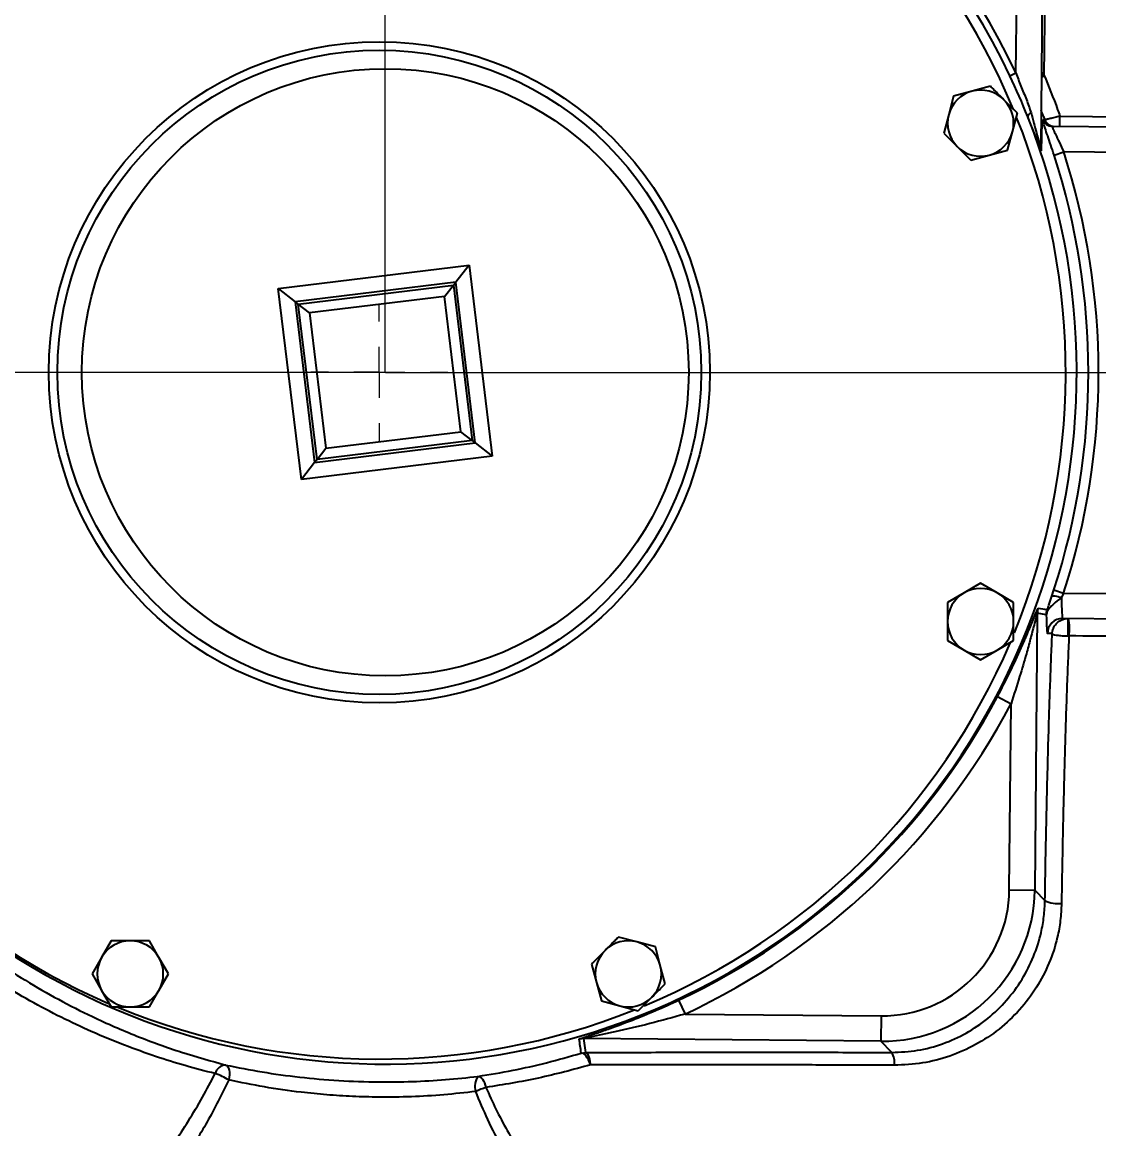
# Model space of a CAD drawing. Header units: millimetres. Extents: x 1846 to 4892, y 508 to 2661.
# Drawn here: x 3160.9 to 3372.6, y 1099.4 to 1316.9 of the extents above; entities that cross this region are included whole.
import ezdxf

# ---------------------------------------------------------------- set-up
doc = ezdxf.new("R2010")
doc.units = ezdxf.units.MM
doc.layers.add('10', color=7, linetype='Continuous', lineweight=0)
doc.layers.add('AM_5', color=3, linetype='Continuous', lineweight=25)
doc.styles.add('SLDTEXTSTYLE1', font='txt.shx', dxfattribs={"width": 0.7, "bigfont": 'gbcbig.shx'})
doc.dimstyles.new('SLDDIMSTYLE12$0', dxfattribs={"dimtxt": 12, "dimasz": 10, "dimexe": 0, "dimexo": 0.0625, "dimgap": 0.875, "dimtad": 1, "dimdec": 1, "dimlfac": 1.8, "dimrnd": 1e-09, "dimzin": 12, "dimdsep": 46, "dimtxsty": 'SLDTEXTSTYLE1', "dimcen": 0.09, "dimdle": 8.16, "dimclrd": 3, "dimclre": 3, "dimadec": 0, "dimazin": 3, "dimtfac": 1, "dimtdec": 1, "dimtofl": 0, "dimtmove": 0, "dimatfit": 3, "dimfxl": 0, "dimfrac": 2, "dimtolj": 1, "dimlwd": 5, "dimlwe": 5, "dimarcsym": 0})

# ---------------------------------------------------------------- blocks, each defined once
blk = doc.blocks.new('*D58')
at = {"layer": 'AM_5', "color": 3, "lineweight": 5, "transparency": 16777216}
blk.add_line((2715.17, 1160.15), (2715.17, 1476.21), dxfattribs=at)
at = {"layer": 'AM_5', "color": 3, "linetype": 'Continuous', "lineweight": 5, "transparency": 16777216}
for p, q in [((2725.17, 1476.21), (3222.29, 1476.21)), ((3232.29, 1248.15), (3232.29, 1476.21))]:
    blk.add_line(p, q, dxfattribs=at)
at = {"layer": 'AM_5', "color": 3, "transparency": 16777216}
for points in [[(2725.17, 1477.87), (2725.17, 1474.54), (2715.17, 1476.21)], [(3222.29, 1477.87), (3222.29, 1474.54), (3232.29, 1476.21)]]:
    blk.add_solid(points, dxfattribs=at)
at = {"layer": 'Defpoints', "color": 0, "transparency": 16777216}
for p in [(3232.29, 1476.21), (3232.29, 1248.08), (2715.17, 1160.08)]:
    blk.add_point(p, dxfattribs=at)
at = {"layer": 'AM_5', "color": 0, "transparency": 16777216, "insert": (2977.63, 1490.8), "char_height": 12, "width": 2.3333, "attachment_point": 5, "style": 'SLDTEXTSTYLE1'}
blk.add_mtext('\\A1;{\\H2.28571x;520}', dxfattribs=at)
blk = doc.blocks.new('*D59')
at = {"layer": 'AM_5', "color": 3, "lineweight": 5, "transparency": 16777216}
blk.add_line((3232.29, 1248.15), (3232.29, 1687.19), dxfattribs=at)
at = {"layer": 'AM_5', "color": 3, "linetype": 'Continuous', "lineweight": 5, "transparency": 16777216}
for p, q in [((3242.29, 1687.19), (3632.59, 1687.19)), ((3642.59, 1212.41), (3642.59, 1687.19))]:
    blk.add_line(p, q, dxfattribs=at)
at = {"layer": 'AM_5', "color": 3, "transparency": 16777216}
for points in [[(3242.29, 1688.86), (3242.29, 1685.52), (3232.29, 1687.19)], [(3632.59, 1688.86), (3632.59, 1685.52), (3642.59, 1687.19)]]:
    blk.add_solid(points, dxfattribs=at)
at = {"layer": 'Defpoints', "color": 0, "transparency": 16777216}
for p in [(3642.59, 1687.19), (3232.29, 1248.08), (3642.59, 1212.35)]:
    blk.add_point(p, dxfattribs=at)
at = {"layer": 'AM_5', "color": 0, "transparency": 16777216, "insert": (3437.44, 1701.78), "char_height": 12, "attachment_point": 5, "style": 'SLDTEXTSTYLE1'}
blk.add_mtext('\\A1;{\\H2.28571x;410}', dxfattribs=at)
blk = doc.blocks.new('*D52')
at = {"layer": 'AM_5', "color": 3, "lineweight": 5, "transparency": 16777216}
blk.add_line((3232.22, 1248.08), (2965.07, 1248.08), dxfattribs=at)
at = {"layer": 'AM_5', "color": 3, "linetype": 'Continuous', "lineweight": 5, "transparency": 16777216}
for p, q in [((2965.07, 1238.08), (2965.07, 919.2)), ((3230.33, 909.2), (2965.07, 909.2))]:
    blk.add_line(p, q, dxfattribs=at)
at = {"layer": 'AM_5', "color": 3, "transparency": 16777216}
for points in [[(2963.4, 1238.08), (2966.74, 1238.08), (2965.07, 1248.08)], [(2963.4, 919.2), (2966.74, 919.2), (2965.07, 909.2)]]:
    blk.add_solid(points, dxfattribs=at)
at = {"layer": 'Defpoints', "color": 0, "transparency": 16777216}
for p in [(3232.29, 1248.08), (2965.07, 909.2), (3230.39, 909.2)]:
    blk.add_point(p, dxfattribs=at)
at = {"layer": 'AM_5', "color": 0, "transparency": 16777216, "insert": (2950.48, 967.51), "char_height": 12, "attachment_point": 5, "rotation": 90, "style": 'SLDTEXTSTYLE1'}
blk.add_mtext('\\A1;{\\H2.28571x;340}', dxfattribs=at)
blk = doc.blocks.new('*D53')
at = {"layer": 'AM_5', "color": 3, "lineweight": 5, "transparency": 16777216}
blk.add_line((3546.47, 1679.58), (3619.26, 1679.58), dxfattribs=at)
at = {"layer": 'AM_5', "color": 3, "linetype": 'Continuous', "lineweight": 5, "transparency": 16777216}
for p, q in [((3619.26, 1669.58), (3619.26, 1258.08)), ((3232.35, 1248.08), (3619.26, 1248.08))]:
    blk.add_line(p, q, dxfattribs=at)
at = {"layer": 'AM_5', "color": 3, "transparency": 16777216}
for points in [[(3617.59, 1669.58), (3620.92, 1669.58), (3619.26, 1679.58)], [(3617.59, 1258.08), (3620.92, 1258.08), (3619.26, 1248.08)]]:
    blk.add_solid(points, dxfattribs=at)
at = {"layer": 'Defpoints', "color": 0, "transparency": 16777216}
for p in [(3546.41, 1679.58), (3232.29, 1248.08), (3619.26, 1248.08)]:
    blk.add_point(p, dxfattribs=at)
at = {"layer": 'AM_5', "color": 0, "transparency": 16777216, "insert": (3604.67, 1491.23), "char_height": 12, "attachment_point": 5, "rotation": 90, "style": 'SLDTEXTSTYLE1'}
blk.add_mtext('\\A1;{\\H2.28571x;430}', dxfattribs=at)
blk = doc.blocks.new('*D54')
at = {"layer": 'AM_5', "color": 3, "lineweight": 5, "transparency": 16777216}
blk.add_line((3585.56, 1451.03), (3523.2, 1451.03), dxfattribs=at)
at = {"layer": 'AM_5', "color": 3, "linetype": 'Continuous', "lineweight": 5, "transparency": 16777216}
for p, q in [((3523.2, 1441.03), (3523.2, 1258.08)), ((3232.35, 1248.08), (3523.2, 1248.08))]:
    blk.add_line(p, q, dxfattribs=at)
at = {"layer": 'AM_5', "color": 3, "transparency": 16777216}
for points in [[(3521.53, 1441.03), (3524.87, 1441.03), (3523.2, 1451.03)], [(3521.53, 1258.08), (3524.87, 1258.08), (3523.2, 1248.08)]]:
    blk.add_solid(points, dxfattribs=at)
at = {"layer": 'Defpoints', "color": 0, "transparency": 16777216}
for p in [(3585.62, 1451.03), (3232.29, 1248.08), (3523.2, 1248.08)]:
    blk.add_point(p, dxfattribs=at)
at = {"layer": 'AM_5', "color": 0, "transparency": 16777216, "insert": (3508.61, 1349.56), "char_height": 12, "attachment_point": 5, "rotation": 90, "style": 'SLDTEXTSTYLE1'}
blk.add_mtext('\\A1;{\\H2.28571x;200}', dxfattribs=at)
blk = doc.blocks.new('*D71')
at = {"layer": 'AM_5', "color": 3, "lineweight": 5, "transparency": 16777216}
blk.add_line((3232.26, 1248), (3232.26, 1593.97), dxfattribs=at)
at = {"layer": 'AM_5', "color": 3, "linetype": 'Continuous', "lineweight": 5, "transparency": 16777216}
for p, q in [((3242.26, 1593.97), (3315.24, 1593.97)), ((3325.24, 1550.65), (3325.24, 1593.97))]:
    blk.add_line(p, q, dxfattribs=at)
at = {"layer": 'AM_5', "color": 3, "transparency": 16777216}
for points in [[(3242.26, 1595.64), (3242.26, 1592.31), (3232.26, 1593.97)], [(3315.24, 1595.64), (3315.24, 1592.31), (3325.24, 1593.97)]]:
    blk.add_solid(points, dxfattribs=at)
at = {"layer": 'Defpoints', "color": 0, "transparency": 16777216}
for p in [(3325.24, 1593.97), (3325.24, 1550.58), (3232.26, 1247.94)]:
    blk.add_point(p, dxfattribs=at)
at = {"layer": 'AM_5', "color": 0, "transparency": 16777216, "insert": (3278.75, 1600.85), "char_height": 12, "attachment_point": 5, "style": 'SLDTEXTSTYLE1'}
blk.add_mtext('\\A1;93', dxfattribs=at)
blk = doc.blocks.new('SW_CENTERMARKSYMBOL_12')
at = {"layer": '10', "color": 0}
for p, q in [((0, 1), (0, 1.35)), ((0, 0), (0, 0.5)), ((-1, 0), (-1.35, 0)), ((0, 0), (-0.5, 0)), ((0, 0), (0, -0.5)), ((0, 0), (0.5, 0)), ((1, 0), (1.35, 0)), ((0, -1), (0, -1.35))]:
    blk.add_line(p, q, dxfattribs=at)

msp = doc.modelspace()

# ---------------------------------------------------------------- linework, layer by layer
at = {"color": 7, "linetype": 'Continuous', "lineweight": 25}
for p, q in [((3356.336, 1306.945), (3357.119, 1391.507)), ((3362.119, 1391.461), (3361.201, 1292.308)), ((3362.341, 1361.457), (3361.833, 1306.585)), ((3355.141, 1306.378), (3356.336, 1306.945)), ((3361.73, 1306.268), (3361.329, 1306.089)), ((3361.338, 1307.13), (3361.73, 1306.268)), ((3347.691, 1303.346), (3344.066, 1302.374)), ((3351.316, 1304.317), (3347.691, 1303.346)), ((3344.066, 1302.374), (3343.095, 1298.749)), ((3355.652, 1295.385), (3356.623, 1299.01)), ((3343.095, 1298.749), (3342.124, 1295.124)), ((3361.386, 1297.315), (3361.307, 1291.65)), ((3364.986, 1298.43), (3399.14, 1298.114)), ((3354.681, 1291.76), (3355.652, 1295.385)), ((3363.468, 1296.444), (3400.738, 1296.099)), ((3347.431, 1289.817), (3351.056, 1290.788)), ((3351.056, 1290.788), (3354.681, 1291.76)), ((3363.812, 1290.806), (3365.713, 1291.423)), ((3400.692, 1291.1), (3365.713, 1291.423)), ((3211.242, 1264.586), (3248.789, 1269.128)), ((3248.789, 1269.128), (3246.174, 1265.794)), ((3248.789, 1269.128), (3253.33, 1231.581)), ((3211.242, 1264.586), (3214.576, 1261.971)), ((3215.784, 1227.039), (3211.242, 1264.586)), ((3246.174, 1265.794), (3214.576, 1261.971)), ((3215.175, 1261.502), (3245.705, 1265.195)), ((3243.962, 1262.972), (3245.705, 1265.195)), ((3245.705, 1265.195), (3246.174, 1265.794)), ((3245.705, 1265.195), (3249.398, 1234.665)), ((3249.996, 1234.196), (3246.174, 1265.794)), ((3214.576, 1261.971), (3218.398, 1230.373)), ((3215.175, 1261.502), (3214.576, 1261.971)), ((3243.962, 1262.972), (3217.397, 1259.759)), ((3247.175, 1236.408), (3243.962, 1262.972)), ((3217.397, 1259.759), (3215.175, 1261.502)), ((3218.868, 1230.972), (3215.175, 1261.502)), ((3217.397, 1259.759), (3220.611, 1233.195)), ((3220.611, 1233.195), (3247.175, 1236.408)), ((3249.398, 1234.665), (3247.175, 1236.408)), ((3218.398, 1230.373), (3249.996, 1234.196)), ((3249.398, 1234.665), (3218.868, 1230.972)), ((3249.398, 1234.665), (3249.996, 1234.196)), ((3249.996, 1234.196), (3253.33, 1231.581)), ((3253.33, 1231.581), (3215.784, 1227.039)), ((3218.868, 1230.972), (3220.611, 1233.195)), ((3218.398, 1230.373), (3215.784, 1227.039)), ((3218.868, 1230.972), (3218.398, 1230.373)), ((3349.373, 1206.606), (3346.123, 1204.729)), ((3352.623, 1204.729), (3349.373, 1206.606)), ((3363.393, 1204.08), (3363.798, 1205.319)), ((3363.798, 1205.319), (3365.699, 1204.701)), ((3346.123, 1204.729), (3342.873, 1202.853)), ((3355.873, 1202.853), (3352.623, 1204.729)), ((3365.699, 1204.701), (3365.291, 1203.804)), ((3365.699, 1204.701), (3399.889, 1204.384)), ((3360.522, 1200.755), (3360.018, 1146.283)), ((3362.301, 1200.436), (3360.522, 1200.755)), ((3399.843, 1199.385), (3365.528, 1199.702)), ((3363.455, 1196.721), (3362.502, 1196.73)), ((3342.873, 1195.347), (3346.123, 1193.471)), ((3352.623, 1193.471), (3355.873, 1195.347)), ((3366.582, 1196.265), (3366.759, 1196.266)), ((3346.123, 1193.471), (3349.373, 1191.594)), ((3349.373, 1191.594), (3352.623, 1193.471)), ((3352.71, 1184.351), (3355.36, 1182.948)), ((3355.021, 1146.329), (3355.36, 1182.948)), ((3355.021, 1146.329), (3360.018, 1146.283)), ((3360.018, 1146.283), (3362.033, 1144.23)), ((3178.381, 1136.327), (3176.504, 1133.077)), ((3187.762, 1133.077), (3185.886, 1136.327)), ((3281.783, 1136.105), (3278.158, 1137.077)), ((3285.407, 1135.134), (3281.783, 1136.105)), ((3286.379, 1131.509), (3285.407, 1135.134)), ((3176.504, 1133.077), (3174.628, 1129.827)), ((3189.639, 1129.827), (3187.762, 1133.077)), ((3272.85, 1131.77), (3273.822, 1128.145)), ((3287.35, 1127.884), (3286.379, 1131.509)), ((3174.628, 1129.827), (3176.504, 1126.577)), ((3187.762, 1126.577), (3189.639, 1129.827)), ((3273.822, 1128.145), (3274.793, 1124.52)), ((3176.504, 1126.577), (3178.381, 1123.327)), ((3185.886, 1123.327), (3187.762, 1126.577)), ((3274.793, 1124.52), (3278.418, 1123.548)), ((3278.418, 1123.548), (3282.043, 1122.577)), ((3289.975, 1124.65), (3291.244, 1121.934)), ((3291.244, 1121.934), (3329.807, 1121.577)), ((3329.807, 1121.577), (3329.76, 1116.58)), ((3270.43, 1117.002), (3270.479, 1117.034)), ((3329.76, 1116.58), (3271.296, 1117.121)), ((3271.296, 1117.121), (3271.673, 1114.371)), ((3331.917, 1114.383), (3329.76, 1116.58)), ((3270.816, 1114.254), (3271.673, 1114.371))]:
    msp.add_line(p, q, dxfattribs=at)
at = {"color": 7, "linetype": 'Continuous', "lineweight": 25, "flags": 128}
for points in [[(3361.62, 1297.728), (3361.77, 1297.727), (3362.029, 1297.726)], [(3272.656, 1111.942), (3272.466, 1112.443), (3272.25, 1112.909), (3272.014, 1113.325), (3271.766, 1113.677), (3271.514, 1113.953), (3271.266, 1114.145), (3271.031, 1114.247), (3270.816, 1114.254)], [(3200.916, 1111.906), (3201.124, 1111.791), (3201.304, 1111.584), (3201.448, 1111.292), (3201.554, 1110.925), (3201.617, 1110.495), (3201.635, 1110.015), (3201.607, 1109.502), (3201.535, 1108.973)], [(3250.516, 1109.679), (3250.738, 1109.652), (3250.965, 1109.544), (3251.19, 1109.358), (3251.407, 1109.1), (3251.61, 1108.777), (3251.795, 1108.398), (3251.955, 1107.972), (3252.087, 1107.512)]]:
    msp.add_lwpolyline(points, dxfattribs=at)
at = {"color": 7, "linetype": 'Continuous', "lineweight": 25}
for centre, radius in [((3231.117, 1248.084), 65), ((3231.117, 1248.084), 63.318), ((3232.286, 1248.084), 59.677)]:
    msp.add_circle(centre, radius, dxfattribs=at)
for centre, radius, start, end in [((3232.286, 1248.084), 135.984, 25.38422, 75.70908), ((3232.286, 1248.084), 137.307, 25.38422, 74.34127), ((3231.117, 1248.084), 135, 112.71649, 156.82438), ((3231.117, 1248.084), 135, 22.54914, 66.73848), ((3232.286, 1248.084), 135.984, 21.68503, 25.38422), ((3349.373, 1297.067), 6.5, 105, 165), ((3349.373, 1297.067), 6.5, 45, 105), ((3349.373, 1297.067), 6.5, 345, 45), ((3359.678, 1298.094), 1.059, 111.39304, 167.1143), ((3232.286, 1248.084), 135.984, 212.60173, 21.68503), ((3349.373, 1297.067), 6.5, 165, 225), ((3231.117, 1248.084), 135, 337.69714, 21.79497), ((3363.237, 1298.027), 1.983, 179.47244, 201.05593), ((3363.487, 1298.443), 1.999, 200.95852, 269.45897), ((3363.896, 1298.439), 1.999, 200.89746, 269.45904), ((3274.552, 1298.767), 90.435, 358.51936, 359.78652), ((3349.373, 1297.067), 6.5, 285, 345), ((3349.373, 1297.067), 6.5, 225, 285), ((3363.18, 1292.29), 1.979, 179.47216, 198.86257), ((3232.286, 1248.084), 138.29, 341.98662, 17.99488), ((3232.286, 1248.084), 140.289, 341.98662, 17.99488), ((3349.373, 1199.1), 6.5, 60, 120), ((3349.373, 1199.1), 6.5, 120, 180), ((3349.373, 1199.1), 6.5, 0, 60), ((3363.524, 1200.727), 3.002, 160.16978, 179.45781), ((3645.534, 2755.232), 1579.383, 259.610153, 259.675889), ((3362.999, 1201.287), 0.533, 165.65502, 200.31928), ((3349.373, 1199.1), 6.5, 180, 240), ((3349.373, 1199.1), 6.5, 300, 0), ((3365.501, 1196.703), 2.999, 89.48721, 179.4872), ((3339.76, 1197.844), 26.868, 356.6307, 3.94416), ((3358.864, 1197.669), 8.019, 349.92227, 14.61049), ((3231.117, 1248.084), 135, 202.64746, 246.75913), ((3231.117, 1248.084), 135, 292.70574, 336.77891), ((3349.373, 1199.1), 6.5, 240, 300), ((3232.286, 1248.084), 136.249, 295.04967, 332.11054), ((3232.286, 1248.084), 139.247, 295.04967, 332.11054), ((3364.558, 1149.282), 5.648, 243.45041, 277.40401), ((3182.133, 1129.827), 6.5, 90, 150), ((3182.133, 1129.827), 6.5, 30, 90), ((3280.1, 1129.827), 6.5, 75, 135), ((3280.1, 1129.827), 6.5, 15, 75), ((3280.1, 1129.827), 6.5, 135, 195), ((3182.133, 1129.827), 6.5, 150, 210), ((3182.133, 1129.827), 6.5, 330, 30), ((3280.1, 1129.827), 6.5, 315, 15), ((3280.1, 1129.827), 6.5, 195, 255), ((3182.133, 1129.827), 6.5, 210, 270), ((3182.133, 1129.827), 6.5, 270, 330), ((3280.1, 1129.827), 6.5, 255, 315), ((3231.117, 1248.084), 135, 247.60479, 291.73669), ((3271.268, 1114.119), 3.002, 89.48008, 106.21435), ((1454.348, 860.978), 1834.04, 7.937744, 8.024427), ((3328.362, 1112.37), 4.085, 352.91867, 29.51419), ((3201.025, 1109.622), 2.287, 92.71565, 164.62279), ((3194.629, 1097.599), 13.306, 58.73412, 71.64587), ((3253.392, 1107.731), 3.474, 145.88089, 197.01279), ((3260.348, 1083.673), 25.229, 109.11281, 114.03823)]:
    msp.add_arc(centre, radius, start, end, dxfattribs=at)
for centre, major_axis, ratio, start_param, end_param in [((3365.574, 1204.702), (0.046, 5), 0.0558732, 1.7519417, 3.1415927), ((3362.576, 1204.73), (0.074, 8), 0.0349208, 2.1376065, 3.1415927), ((3330.008, 1146.591), (-21.033, 21.426), 0.9991879, 2.3568035, 3.9263818), ((3330.008, 1146.591), (-17.535, 17.862), 0.9987828, 2.3568035, 3.9263818)]:
    msp.add_ellipse(centre, major_axis=major_axis, ratio=ratio, start_param=start_param, end_param=end_param, dxfattribs=at)
for points, knots in [([(3356.336, 1306.945), (3356.644, 1306.08), (3357.277, 1304.302), (3358.423, 1301.732), (3359.005, 1299.956), (3359.292, 1299.08)], [0, 0, 0, 0, 0.3242836, 0.6667767, 1, 1, 1, 1]), ([(3361.73, 1306.268), (3361.741, 1306.275), (3361.768, 1306.291), (3361.802, 1306.347), (3361.829, 1306.447), (3361.831, 1306.532), (3361.833, 1306.585)], [0, 0, 0, 0, 0.1165665, 0.2655633, 0.5507628, 1, 1, 1, 1]), ([(3361.833, 1306.585), (3362.758, 1304.306), (3363.855, 1301.606), (3364.833, 1298.86), (3364.986, 1298.43)], [0, 0, 0, 0, 0.8435767, 1, 1, 1, 1]), ([(3353.97, 1301.663), (3353.305, 1302.328), (3352.414, 1303.218), (3351.538, 1304.095), (3351.316, 1304.317)], [0, 0, 0, 0, 0.7469333, 1, 1, 1, 1]), ([(3356.623, 1299.01), (3356.6, 1299.033), (3355.725, 1299.908), (3354.835, 1300.797), (3353.97, 1301.663)], [0, 0, 0, 0, 0.0269953, 1, 1, 1, 1]), ([(3359.292, 1299.08), (3359.67, 1297.749), (3360.238, 1295.75), (3360.822, 1293.569), (3361.079, 1292.635), (3361.169, 1292.348), (3361.197, 1292.286), (3361.2, 1292.301), (3361.201, 1292.308)], [0, 0, 0, 0, 0.4986372, 0.7486356, 0.8737899, 0.9399385, 0.9701851, 1, 1, 1, 1]), ([(3362.029, 1297.726), (3361.915, 1298.027), (3361.675, 1298.661), (3361.408, 1299.284), (3361.269, 1299.611)], [0, 0, 0, 0, 0.4753838, 1, 1, 1, 1]), ([(3361.307, 1291.65), (3361.302, 1291.644), (3361.292, 1291.63), (3361.215, 1291.795), (3361.103, 1292.065), (3360.926, 1292.513), (3360.654, 1293.223), (3360.173, 1294.482), (3359.506, 1296.208), (3358.932, 1297.625), (3358.646, 1298.33)], [0, 0, 0, 0, 0.0618743, 0.1258885, 0.1858688, 0.2517245, 0.3674616, 0.5021894, 0.7522187, 1, 1, 1, 1]), ([(3361.252, 1297.8), (3361.267, 1297.755), (3361.318, 1297.599), (3361.372, 1297.411), (3361.382, 1297.346), (3361.386, 1297.315)], [0, 0, 0, 0, 0.1748949, 0.5997666, 1, 1, 1, 1]), ([(3363.812, 1290.806), (3363.596, 1291.468), (3363.163, 1292.792), (3362.55, 1294.629), (3362.015, 1296.244), (3361.625, 1297.475), (3361.622, 1297.644), (3361.62, 1297.728)], [0, 0, 0, 0, 0.1865226, 0.3732572, 0.5600568, 0.779625, 1, 1, 1, 1]), ([(3364.986, 1298.43), (3364.635, 1298.346), (3363.927, 1298.178), (3362.999, 1297.955), (3362.339, 1297.798), (3362.07, 1297.735), (3362.038, 1297.728), (3362.029, 1297.726)], [0, 0, 0, 0, 0.2331196, 0.469709, 0.7023827, 0.9227288, 1, 1, 1, 1]), ([(3342.124, 1295.124), (3342.345, 1294.903), (3343.222, 1294.026), (3344.112, 1293.136), (3344.777, 1292.471)], [0, 0, 0, 0, 0.2530667, 1, 1, 1, 1]), ([(3363.468, 1296.444), (3363.461, 1296.424), (3363.447, 1296.383), (3363.571, 1296.057), (3363.79, 1295.56), (3364.189, 1294.692), (3364.847, 1293.3), (3365.424, 1292.049), (3365.713, 1291.423)], [0, 0, 0, 0, 0.124139, 0.2508584, 0.3709807, 0.5010025, 0.7503453, 1, 1, 1, 1]), ([(3344.777, 1292.471), (3345.643, 1291.605), (3346.533, 1290.715), (3347.407, 1289.841), (3347.431, 1289.817)], [0, 0, 0, 0, 0.9730048, 1, 1, 1, 1]), ([(3090.181, 1237.884), (3090.228, 1238.317), (3090.351, 1239.453), (3090.663, 1239.943), (3091.072, 1239.485), (3091.562, 1237.776), (3092.166, 1234.897), (3092.887, 1231.193), (3093.741, 1227.033), (3094.711, 1222.685), (3095.931, 1217.79), (3097.459, 1212.373), (3099.337, 1206.527), (3101.622, 1200.291), (3104.352, 1193.757), (3107.557, 1187.02), (3111.246, 1180.187), (3114.944, 1174.135), (3118.482, 1168.9), (3121.72, 1164.471), (3125.696, 1159.446), (3130.533, 1153.891), (3136.254, 1148.03), (3142.297, 1142.502), (3148.51, 1137.427), (3154.945, 1132.741), (3161.435, 1128.534), (3168.045, 1124.733), (3175.365, 1121.013), (3183.469, 1117.492), (3192.26, 1114.298), (3198.028, 1112.704), (3200.916, 1111.906)], [0, 0, 0, 0, 0.0260755, 0.068472, 0.110802, 0.1531098, 0.1954668, 0.2377341, 0.2695275, 0.3011026, 0.332991, 0.3646388, 0.3963559, 0.4278961, 0.4596743, 0.4914516, 0.523018, 0.5548504, 0.5758832, 0.5971224, 0.6186428, 0.6500297, 0.6821661, 0.7136009, 0.745887, 0.7773261, 0.8096086, 0.8409322, 0.8729902, 0.9148954, 0.957384, 1, 1, 1, 1]), ([(3362.483, 1201.419), (3362.51, 1201.493), (3362.641, 1201.847), (3362.954, 1202.759), (3363.221, 1203.563), (3363.393, 1204.08)], [0, 0, 0, 0, 0.0857974, 0.4114987, 1, 1, 1, 1]), ([(3365.291, 1203.804), (3364.736, 1203.39), (3363.903, 1202.77), (3362.959, 1201.796), (3362.653, 1201.334), (3362.499, 1201.102)], [0, 0, 0, 0, 0.498626, 0.748287, 1, 1, 1, 1]), ([(3363.393, 1204.08), (3363.44, 1204.109), (3363.533, 1204.167), (3363.98, 1204.132), (3364.586, 1204.014), (3365.056, 1203.874), (3365.291, 1203.804)], [0, 0, 0, 0, 0.2500015, 0.500002, 0.7500015, 1, 1, 1, 1]), ([(3342.873, 1202.853), (3342.873, 1202.539), (3342.873, 1201.3), (3342.873, 1200.04), (3342.873, 1199.1)], [0, 0, 0, 0, 0.2530667, 1, 1, 1, 1]), ([(3352.71, 1184.351), (3353.537, 1185.953), (3355.191, 1189.159), (3357.123, 1193.337), (3358.619, 1196.794), (3359.62, 1199.211), (3360.281, 1200.837), (3360.618, 1201.63), (3360.675, 1201.71), (3360.7, 1201.745)], [0, 0, 0, 0, 0.2471586, 0.4942516, 0.6433281, 0.7917771, 0.8949186, 0.9533643, 1, 1, 1, 1]), ([(3355.873, 1199.1), (3355.873, 1200.04), (3355.873, 1201.3), (3355.873, 1202.539), (3355.873, 1202.853)], [0, 0, 0, 0, 0.7469333, 1, 1, 1, 1]), ([(3362.301, 1200.436), (3362.301, 1200.44), (3362.306, 1200.773), (3362.395, 1201.098), (3362.483, 1201.419)], [0, 0, 0, 0, 0.0113379, 1, 1, 1, 1]), ([(3362.499, 1201.102), (3362.406, 1200.887), (3362.312, 1200.669), (3362.301, 1200.439), (3362.301, 1200.436)], [0, 0, 0, 0, 0.988646, 1, 1, 1, 1]), ([(3342.873, 1199.1), (3342.873, 1197.876), (3342.873, 1196.618), (3342.873, 1195.381), (3342.873, 1195.347)], [0, 0, 0, 0, 0.97300478, 1, 1, 1, 1]), ([(3360.522, 1200.755), (3360.515, 1200.743), (3360.502, 1200.722), (3360.431, 1200.49), (3360.235, 1199.758), (3359.799, 1198.057), (3359.162, 1195.627), (3358.233, 1192.234), (3357.002, 1187.998), (3355.936, 1184.72), (3355.36, 1182.948)], [0, 0, 0, 0, 0.0195494, 0.0331409, 0.0802873, 0.1758773, 0.3274564, 0.4794382, 0.7186455, 1, 1, 1, 1]), ([(3355.873, 1195.347), (3355.873, 1195.381), (3355.873, 1196.618), (3355.873, 1197.876), (3355.873, 1199.1)], [0, 0, 0, 0, 0.0269953, 1, 1, 1, 1]), ([(3363.455, 1196.721), (3363.455, 1196.724), (3363.455, 1196.731), (3363.455, 1196.741), (3363.456, 1196.754), (3363.457, 1196.771), (3363.458, 1196.799), (3363.461, 1196.841), (3363.467, 1196.907), (3363.478, 1197.01), (3363.503, 1197.172), (3363.562, 1197.439), (3363.742, 1197.97), (3364.18, 1198.678), (3364.919, 1199.278), (3365.614, 1199.566), (3366.125, 1199.678), (3366.424, 1199.688), (3366.564, 1199.692)], [0, 0, 0, 0, 0.00213552, 0.00466849, 0.00722082, 0.01116908, 0.01727817, 0.0267362, 0.04139976, 0.06421255, 0.1000087, 0.15744131, 0.25588711, 0.48966094, 0.70782428, 0.83342761, 0.92199918, 1, 1, 1, 1]), ([(3362.033, 1144.23), (3362.077, 1146.956), (3362.166, 1152.408), (3362.328, 1160.455), (3362.512, 1168.347), (3362.701, 1175.374), (3362.887, 1181.501), (3363.066, 1186.818), (3363.254, 1191.934), (3363.388, 1195.125), (3363.455, 1196.721)], [0, 0, 0, 0, 0.1393681, 0.2787363, 0.4221541, 0.565572, 0.6732645, 0.780957, 0.8904785, 1, 1, 1, 1]), ([(3363.455, 1196.721), (3363.455, 1196.721), (3363.455, 1196.72), (3363.456, 1196.719), (3363.456, 1196.717), (3363.457, 1196.715), (3363.459, 1196.711), (3363.462, 1196.705), (3363.468, 1196.696), (3363.48, 1196.683), (3363.506, 1196.661), (3363.567, 1196.624), (3363.75, 1196.549), (3364.193, 1196.443), (3364.935, 1196.346), (3365.631, 1196.295), (3366.142, 1196.272), (3366.441, 1196.267), (3366.582, 1196.265)], [0, 0, 0, 0, 0.0021399, 0.0046742, 0.0072301, 0.0111847, 0.0173054, 0.0267853, 0.0414922, 0.0643933, 0.100375, 0.1582086, 0.2575585, 0.4895782, 0.7074963, 0.833144, 0.9218448, 1, 1, 1, 1]), ([(3366.759, 1196.266), (3366.687, 1194.641), (3366.544, 1191.39), (3366.339, 1186.071), (3366.144, 1180.441), (3365.958, 1174.45), (3365.791, 1168.385), (3365.641, 1162.299), (3365.509, 1156.253), (3365.389, 1150.047), (3365.32, 1145.803), (3365.285, 1143.682)], [0, 0, 0, 0, 0.1129349, 0.2258698, 0.3411005, 0.4563312, 0.5741729, 0.6796968, 0.7852206, 0.8926103, 1, 1, 1, 1]), ([(3399.8, 1195.974), (3396.109, 1196.008), (3388.734, 1196.076), (3377.707, 1196.174), (3370.402, 1196.235), (3366.759, 1196.266)], [0, 0, 0, 0, 0.3344331, 0.6681512, 1, 1, 1, 1]), ([(3331.917, 1114.383), (3333.616, 1114.465), (3337.013, 1114.63), (3341.954, 1115.964), (3346.604, 1118.074), (3350.852, 1120.952), (3354.562, 1124.531), (3357.609, 1128.646), (3359.898, 1133.175), (3361.224, 1137.374), (3361.888, 1141.09), (3361.985, 1143.184), (3362.033, 1144.23)], [0, 0, 0, 0, 0.109353, 0.2187142, 0.3280632, 0.4374004, 0.546481, 0.6555284, 0.7606059, 0.865666, 0.9328316, 1, 1, 1, 1]), ([(3365.285, 1143.682), (3365.233, 1142.563), (3365.128, 1140.326), (3364.405, 1136.356), (3362.958, 1131.874), (3360.458, 1127.039), (3357.131, 1122.654), (3353.078, 1118.839), (3348.442, 1115.777), (3343.363, 1113.535), (3337.972, 1112.121), (3334.268, 1111.951), (3332.416, 1111.866)], [0, 0, 0, 0, 0.0664835, 0.1329651, 0.2373496, 0.3417564, 0.4506729, 0.5596283, 0.669444, 0.7792789, 0.8896403, 1, 1, 1, 1]), ([(3198.819, 1110.228), (3196.867, 1110.728), (3192.999, 1111.717), (3187.033, 1113.585), (3180.86, 1115.801), (3174.656, 1118.367), (3168.454, 1121.28), (3162.404, 1124.476), (3156.309, 1128.081), (3150.296, 1132.061), (3144.466, 1136.325), (3140.74, 1139.43), (3138.925, 1140.943)], [0, 0, 0, 0, 0.0983606, 0.1949021, 0.2961379, 0.402868, 0.4994826, 0.6007187, 0.7010737, 0.8024625, 0.9037741, 1, 1, 1, 1]), ([(3182.133, 1136.327), (3180.909, 1136.327), (3179.651, 1136.327), (3178.414, 1136.327), (3178.381, 1136.327)], [0, 0, 0, 0, 0.97300478, 1, 1, 1, 1]), ([(3185.886, 1136.327), (3185.572, 1136.327), (3184.333, 1136.327), (3183.074, 1136.327), (3182.133, 1136.327)], [0, 0, 0, 0, 0.2530667, 1, 1, 1, 1]), ([(3278.158, 1137.077), (3277.936, 1136.855), (3277.059, 1135.978), (3276.169, 1135.088), (3275.504, 1134.423)], [0, 0, 0, 0, 0.2530667, 1, 1, 1, 1]), ([(3275.504, 1134.423), (3274.638, 1133.557), (3273.749, 1132.668), (3272.874, 1131.793), (3272.85, 1131.77)], [0, 0, 0, 0, 0.9730048, 1, 1, 1, 1]), ([(3284.696, 1125.231), (3285.361, 1125.896), (3286.252, 1126.786), (3287.128, 1127.663), (3287.35, 1127.884)], [0, 0, 0, 0, 0.7469333, 1, 1, 1, 1]), ([(3282.043, 1122.577), (3282.066, 1122.601), (3282.941, 1123.475), (3283.831, 1124.365), (3284.696, 1125.231)], [0, 0, 0, 0, 0.0269953, 1, 1, 1, 1]), ([(3178.381, 1123.327), (3178.414, 1123.327), (3179.651, 1123.327), (3180.909, 1123.327), (3182.133, 1123.327)], [0, 0, 0, 0, 0.0269953, 1, 1, 1, 1]), ([(3182.133, 1123.327), (3183.074, 1123.327), (3184.333, 1123.327), (3185.572, 1123.327), (3185.886, 1123.327)], [0, 0, 0, 0, 0.7469333, 1, 1, 1, 1]), ([(3270.479, 1117.034), (3270.613, 1117.087), (3270.878, 1117.192), (3272.092, 1117.601), (3273.962, 1118.226), (3277.067, 1119.305), (3280.882, 1120.733), (3285.441, 1122.587), (3288.465, 1123.963), (3289.975, 1124.65)], [0, 0, 0, 0, 0.0525833, 0.1042487, 0.233588, 0.352354, 0.5677926, 0.7842244, 1, 1, 1, 1]), ([(3291.244, 1121.934), (3288.935, 1121.292), (3284.318, 1120.008), (3278.868, 1118.739), (3274.962, 1117.901), (3273.057, 1117.51), (3271.925, 1117.275), (3271.52, 1117.186), (3271.328, 1117.139), (3271.306, 1117.127), (3271.296, 1117.121)], [0, 0, 0, 0, 0.3307571, 0.661265, 0.7793778, 0.9018744, 0.946098, 0.9683612, 0.9854268, 1, 1, 1, 1]), ([(3250.516, 1109.679), (3252.814, 1110.057), (3257.316, 1110.798), (3264.091, 1112.32), (3268.553, 1113.603), (3270.816, 1114.254)], [0, 0, 0, 0, 0.3393773, 0.6649808, 1, 1, 1, 1]), ([(3271.673, 1114.371), (3276.567, 1114.386), (3286.355, 1114.415), (3301.343, 1114.429), (3316.519, 1114.421), (3326.785, 1114.395), (3331.917, 1114.383)], [0, 0, 0, 0, 0.24906391, 0.49812915, 0.74906425, 1, 1, 1, 1]), ([(3200.916, 1111.906), (3203.271, 1111.437), (3207.957, 1110.503), (3215.434, 1109.485), (3223.129, 1108.781), (3228.365, 1108.653), (3230.995, 1108.589)], [0, 0, 0, 0, 0.2508376, 0.4992015, 0.7483815, 1, 1, 1, 1]), ([(3272.656, 1111.942), (3269.235, 1111.01), (3262.386, 1109.143), (3255.522, 1108.056), (3252.087, 1107.512)], [0, 0, 0, 0, 0.4994781, 1, 1, 1, 1]), ([(3332.416, 1111.866), (3330.45, 1111.873), (3324.55, 1111.895), (3314.766, 1111.922), (3301.835, 1111.945), (3287.743, 1111.955), (3277.688, 1111.946), (3272.656, 1111.942)], [0, 0, 0, 0, 0.0968115, 0.2904543, 0.4843107, 0.7418988, 1, 1, 1, 1]), ([(3161.926, 1061.757), (3162.448, 1062.272), (3163.487, 1063.299), (3165.317, 1065.185), (3167.33, 1067.315), (3169.592, 1069.775), (3172.102, 1072.581), (3174.134, 1074.919), (3175.531, 1076.561), (3176.257, 1077.421), (3176.978, 1078.282), (3177.702, 1079.154), (3178.455, 1080.069), (3179.35, 1081.169), (3180.603, 1082.726), (3182.095, 1084.617), (3183.664, 1086.653), (3185.098, 1088.558), (3186.499, 1090.46), (3187.911, 1092.425), (3189.335, 1094.463), (3191.244, 1097.276), (3193.624, 1100.971), (3196.343, 1105.512), (3198.004, 1108.675), (3198.819, 1110.228)], [0, 0, 0, 0, 0.0628863, 0.12533, 0.1861755, 0.2506526, 0.3205742, 0.3900146, 0.4080073, 0.4267181, 0.4447532, 0.4619663, 0.480551, 0.500495, 0.5279516, 0.5724103, 0.6093584, 0.6421563, 0.6769653, 0.7117848, 0.7459499, 0.782583, 0.8550108, 0.9287697, 1, 1, 1, 1]), ([(3230.995, 1108.589), (3233.199, 1108.597), (3237.606, 1108.615), (3244.159, 1108.989), (3248.397, 1109.449), (3250.516, 1109.679)], [0, 0, 0, 0, 0.3333806, 0.6665454, 1, 1, 1, 1]), ([(3201.535, 1108.973), (3200.143, 1106.207), (3197.366, 1100.695), (3192.621, 1092.992), (3187.693, 1085.707), (3183.234, 1079.662), (3179.396, 1074.732), (3176.215, 1070.807), (3173.176, 1067.191), (3170.362, 1063.96), (3167.806, 1061.125), (3166.43, 1059.679), (3165.744, 1058.959)], [0, 0, 0, 0, 0.1251004, 0.2493928, 0.3739918, 0.4994655, 0.5830665, 0.6665381, 0.7493203, 0.8336176, 0.9171684, 1, 1, 1, 1]), ([(3230.968, 1105.591), (3229.256, 1105.625), (3225.843, 1105.693), (3220.762, 1106.028), (3214.948, 1106.61), (3208.433, 1107.539), (3203.842, 1108.493), (3201.535, 1108.973)], [0, 0, 0, 0, 0.1675022, 0.3339699, 0.5008822, 0.7492364, 1, 1, 1, 1]), ([(3252.087, 1107.512), (3252.726, 1106.075), (3254.012, 1103.182), (3256.249, 1098.974), (3258.624, 1094.899), (3261.124, 1090.95), (3263.723, 1087.095), (3266.248, 1083.544), (3268.675, 1080.266), (3270.926, 1077.318), (3273.413, 1074.15), (3275.87, 1071.099), (3278.327, 1068.121), (3280.535, 1065.491), (3282.676, 1062.982), (3284.683, 1060.66), (3286.604, 1058.465), (3288.433, 1056.397), (3290.248, 1054.365), (3291.979, 1052.442), (3293.623, 1050.63), (3295.117, 1048.997), (3296.68, 1047.299), (3298.239, 1045.613), (3299.698, 1044.047), (3301.087, 1042.564), (3302.132, 1041.451), (3302.575, 1040.982), (3302.505, 1041.056), (3302.497, 1041.065)], [0, 0, 0, 0, 0.0407708, 0.0820753, 0.1240713, 0.1642771, 0.2052435, 0.2476181, 0.2812635, 0.3159766, 0.3495242, 0.3934236, 0.4270429, 0.4613801, 0.4951175, 0.5272403, 0.5573162, 0.5891294, 0.6194352, 0.6520742, 0.6836084, 0.714046, 0.7433991, 0.7861954, 0.8276454, 0.8678495, 0.930543, 0.9920819, 1, 1, 1, 1]), ([(3250.07, 1106.714), (3247.983, 1106.477), (3243.83, 1106.004), (3237.417, 1105.62), (3233.12, 1105.601), (3230.968, 1105.591)], [0, 0, 0, 0, 0.3354831, 0.6671857, 1, 1, 1, 1]), ([(3296.699, 1040.479), (3296.197, 1041.05), (3295.177, 1042.211), (3293.347, 1044.311), (3291.5, 1046.448), (3289.717, 1048.526), (3287.209, 1051.476), (3283.844, 1055.49), (3279.566, 1060.718), (3275.1, 1066.347), (3270.537, 1072.324), (3265.985, 1078.592), (3261.871, 1084.646), (3258.31, 1090.307), (3255.247, 1095.64), (3252.435, 1101.058), (3250.842, 1104.869), (3250.07, 1106.714)], [0, 0, 0, 0, 0.0595747, 0.1209562, 0.163076, 0.206264, 0.2506137, 0.3332282, 0.4168663, 0.5006421, 0.5835312, 0.6674878, 0.7505293, 0.8140491, 0.874927, 0.9394163, 1, 1, 1, 1])]:
    msp.add_open_spline(points, degree=3, knots=knots, dxfattribs=at)
msp.add_open_spline([(3272.656, 1111.942), (3272.622, 1112.266), (3272.554, 1112.914), (3272.32, 1113.69), (3272.019, 1114.236), (3271.788, 1114.326), (3271.673, 1114.371)], degree=3, dxfattribs=at)

# ---------------------------------------------------------------- block references
at = {"layer": '10', "xscale": 10, "yscale": 10, "zscale": 10}
msp.add_blockref('SW_CENTERMARKSYMBOL_12', (3231.117, 1248.084), dxfattribs=at)

# ---------------------------------------------------------------- dimensions: what is measured, and where the dimension line sits
at = {"layer": 'AM_5'}
for base, p1, p2, text, picture, middle in [((3642.59, 1687.19), (3232.286, 1248.084), (3642.59, 1212.351), '{\\H2.28571x;410}', '*D59', (3437.438, 1687.19)), ((3232.286, 1476.207), (2715.169, 1160.084), (3232.286, 1248.084), '{\\H2.28571x;520}', '*D58', (2977.632, 1476.207))]:
    dim = msp.add_linear_dim(base=base, p1=p1, p2=p2, text=text, dimstyle='SLDDIMSTYLE12$0', override={"dimlfac": 1}, dxfattribs=at)
    dim.commit()
    dim.dimension.update_dxf_attribs({"geometry": picture, "text_midpoint": middle, "dimtype": 160})
for base, p1, p2, text, picture, middle in [((3619.256, 1248.084), (3546.412, 1679.584), (3232.286, 1248.084), '{\\H2.28571x;430}', '*D53', (3619.256, 1491.227)), ((3523.199, 1248.084), (3585.618, 1451.027), (3232.286, 1248.084), '{\\H2.28571x;200}', '*D54', (3523.199, 1349.555)), ((2965.07, 909.205), (3232.286, 1248.084), (3230.388, 909.205), '{\\H2.28571x;340}', '*D52', (2965.07, 967.511))]:
    dim = msp.add_linear_dim(base=base, p1=p1, p2=p2, angle=90, text=text, dimstyle='SLDDIMSTYLE12$0', override={"dimlfac": 1}, dxfattribs=at)
    dim.commit()
    dim.dimension.update_dxf_attribs({"geometry": picture, "text_midpoint": middle, "dimtype": 160})
dim = msp.add_linear_dim(base=(3325.242, 1593.974), p1=(3232.257, 1247.941), p2=(3325.242, 1550.584), dimstyle='SLDDIMSTYLE12$0', override={"dimlfac": 1, "dimpost": ''}, dxfattribs=at)
dim.commit()
dim.dimension.update_dxf_attribs({"geometry": '*D71', "text_midpoint": (3278.749, 1600.849)})

doc.saveas('drawing.dxf')
